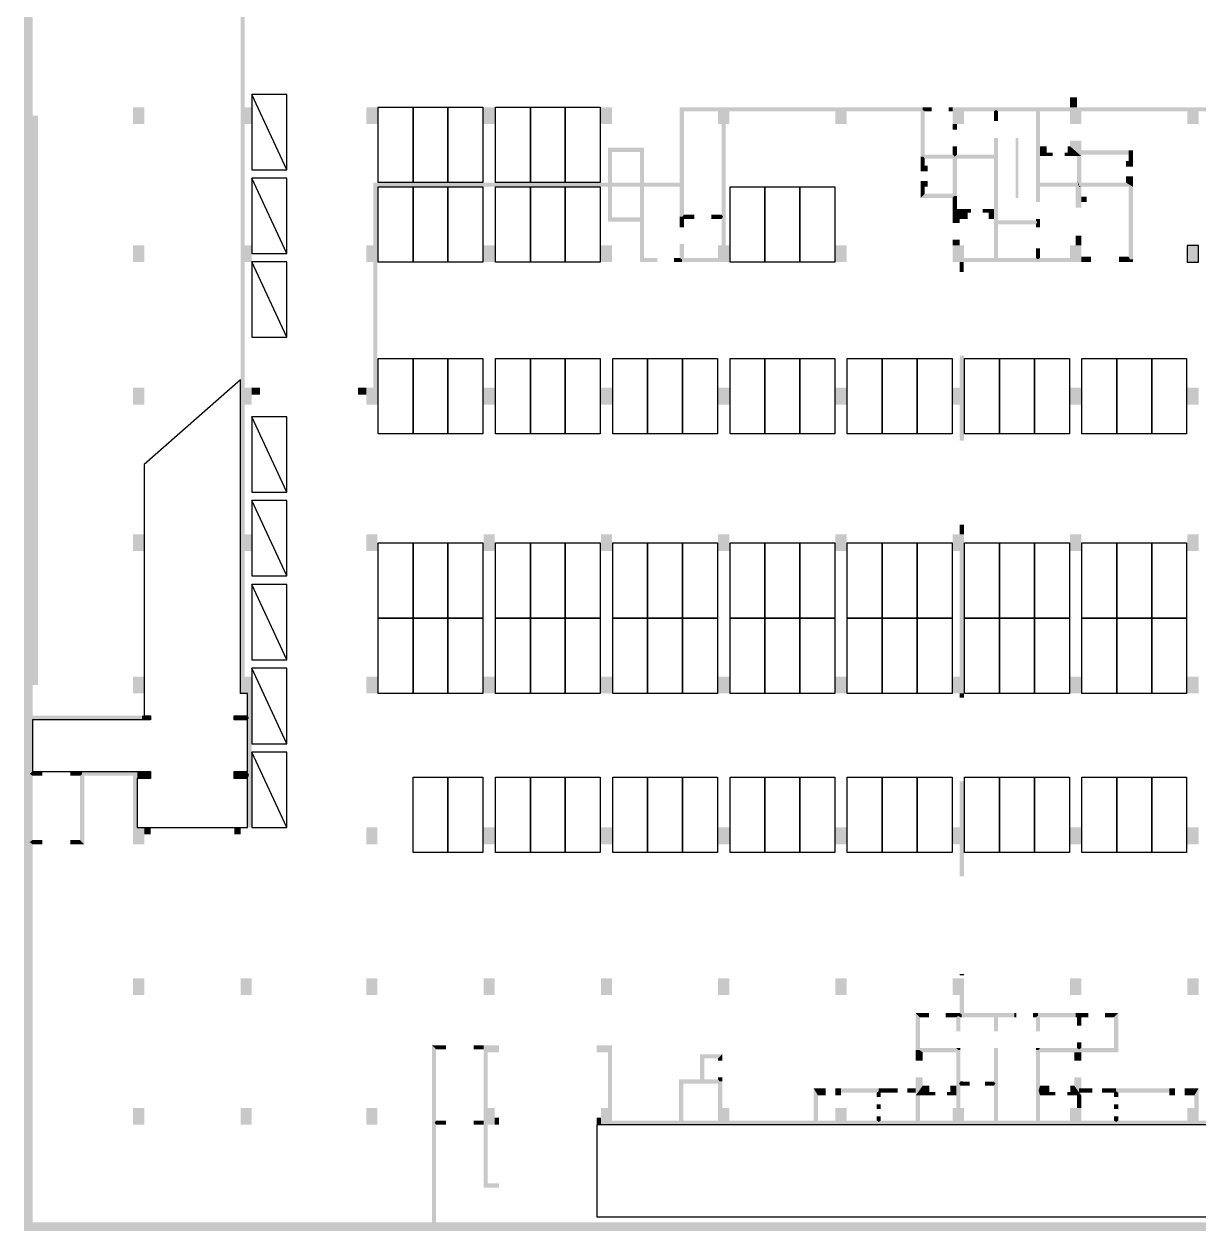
# Model space of a CAD drawing. Header units: inches. Extents: x 112.52 to 113.57, y 28.16 to 29.42.
# Drawn here: x 112.5152 to 112.8664, y 28.2239 to 28.5848 of the extents above; entities that cross this region are included whole.
import ezdxf

# ---------------------------------------------------------------- set-up
doc = ezdxf.new("R2010")
doc.units = ezdxf.units.IN
doc.header["$MEASUREMENT"] = 0
for name, color, linetype in [('0.0新增car', 253, 'Continuous'), ('PUB_HATCH', 253, 'Continuous'), ('WALL', 253, 'Continuous'), ('坡道', 253, 'Continuous'), ('车位区域', 3, 'Continuous')]:
    doc.layers.add(name, color=color, linetype=linetype)

# ---------------------------------------------------------------- blocks, each defined once
blk = doc.blocks.new('_FZH')
at = {"color": 8, "lineweight": 30}
blk.add_lwpolyline([(-0.5, -0.5), (0.5, -0.5), (0.5, 0.5), (-0.5, 0.5)], close=True, dxfattribs=at)
at = {"layer": 'PUB_HATCH', "color": 8, "lineweight": 0}
blk.add_solid([(-0.5, -0.5), (0.5, -0.5), (-0.5, 0.5), (0.5, 0.5)], dxfattribs=at)
blk = doc.blocks.new('xz car')
at = {"layer": '0.0新增car', "color": 253}
blk.add_lwpolyline([(-1906919.5, -12572032.5), (-1906919.5, -12566632.5), (-1904419.5, -12566632.5), (-1904419.5, -12572032.5)], close=True, dxfattribs=at)
blk.add_lwpolyline([(-1904419.5, -12566632.5), (-1906919.5, -12572032.5)], dxfattribs=at)

msp = doc.modelspace()

# ---------------------------------------------------------------- hatches: boundary and pattern name
at = {"layer": 'PUB_HATCH'}
for points in [[(112.51684, 28.37736), (112.51767, 28.37799), (112.51767, 28.58755), (112.51684, 28.58818), (112.51517, 28.58818), (112.51517, 28.37736)], [(112.58113, 28.58755), (112.57988, 28.58755), (112.57988, 28.58755), (112.57988, 28.58755), (112.57988, 28.5575), (112.57988, 28.5575), (112.57988, 28.56), (112.58113, 28.56)], [(112.54773, 28.55499), (112.55107, 28.55499), (112.55107, 28.56), (112.54773, 28.56)], [(112.57988, 28.55499), (112.58321, 28.55499), (112.58321, 28.56), (112.57988, 28.56)], [(112.61745, 28.55499), (112.62079, 28.55499), (112.62079, 28.56), (112.61745, 28.56)], [(112.65251, 28.55499), (112.65585, 28.55499), (112.65585, 28.56), (112.65251, 28.56)], [(112.68758, 28.55499), (112.69092, 28.55499), (112.69092, 28.56), (112.68758, 28.56)], [(112.72265, 28.55875), (112.72265, 28.56), (112.71116, 28.56), (112.71242, 28.55875)], [(112.71158, 28.53683), (112.71242, 28.53683), (112.71242, 28.55875), (112.71116, 28.56), (112.71116, 28.53746)], [(112.72265, 28.55499), (112.72599, 28.55499), (112.72599, 28.56), (112.72265, 28.56)], [(112.72599, 28.56), (112.72599, 28.55875), (112.75771, 28.55875), (112.75771, 28.56)], [(112.75771, 28.55499), (112.76105, 28.55499), (112.76105, 28.56), (112.75771, 28.56)], [(112.76105, 28.56), (112.76105, 28.55875), (112.78318, 28.55875), (112.7838, 28.55917), (112.7838, 28.56)], [(112.78401, 28.54518), (112.78443, 28.54581), (112.78443, 28.55875), (112.7838, 28.55917), (112.78318, 28.55875), (112.78318, 28.54518)], [(112.78443, 28.55875), (112.78652, 28.55875), (112.78652, 28.56), (112.7838, 28.56), (112.7838, 28.55917)], [(112.79278, 28.55875), (112.79278, 28.56), (112.79153, 28.56), (112.79153, 28.55875)], [(112.79278, 28.55499), (112.79612, 28.55499), (112.79612, 28.56), (112.79278, 28.56)], [(112.79612, 28.56), (112.79612, 28.55875), (112.80509, 28.55875), (112.80572, 28.55917), (112.80572, 28.56)], [(112.80509, 28.55875), (112.80509, 28.55583), (112.80634, 28.55583), (112.80634, 28.55875), (112.80572, 28.55917)], [(112.81762, 28.55896), (112.81762, 28.53683), (112.81845, 28.53683), (112.81887, 28.53746), (112.81887, 28.55896)], [(112.86291, 28.55499), (112.86625, 28.55499), (112.86625, 28.56), (112.86291, 28.56)], [(112.86625, 28.56), (112.86625, 28.55875), (112.87815, 28.55875), (112.8794, 28.56)], [(112.51934, 28.38717), (112.51934, 28.5575), (112.51767, 28.5575), (112.51767, 28.38717)], [(112.58113, 28.55499), (112.57988, 28.55499), (112.57988, 28.5575), (112.57988, 28.5575), (112.57988, 28.51617), (112.57988, 28.51617), (112.57988, 28.51867), (112.58113, 28.51867)], [(112.72494, 28.55499), (112.72369, 28.55499), (112.72369, 28.54518), (112.72494, 28.54518)], [(112.79403, 28.55499), (112.79278, 28.55499), (112.79278, 28.55332), (112.79403, 28.55332)], [(112.80634, 28.54518), (112.80634, 28.55082), (112.80509, 28.55082), (112.80509, 28.54581), (112.80551, 28.54518)], [(112.8124, 28.53282), (112.8124, 28.55077), (112.81156, 28.55077), (112.81156, 28.53282)], [(112.68967, 28.54789), (112.69092, 28.54664), (112.69927, 28.54664), (112.70052, 28.54789)], [(112.69092, 28.54664), (112.68967, 28.54789), (112.68967, 28.53746), (112.69029, 28.53683), (112.69092, 28.53745)], [(112.70052, 28.54789), (112.69927, 28.54664), (112.69927, 28.53745), (112.69989, 28.53683), (112.70052, 28.53745)], [(112.79403, 28.54581), (112.79403, 28.54831), (112.79278, 28.54831), (112.79278, 28.54581), (112.7934, 28.54518)], [(112.82089, 28.54831), (112.81887, 28.54831), (112.81887, 28.54539), (112.82089, 28.54539)], [(112.72494, 28.54518), (112.72369, 28.54518), (112.72369, 28.52786), (112.7241, 28.52723), (112.72494, 28.52723)], [(112.78443, 28.54247), (112.78443, 28.54456), (112.78401, 28.54518), (112.78318, 28.54518), (112.78318, 28.54247)], [(112.7934, 28.54518), (112.79278, 28.54581), (112.78443, 28.54581), (112.78401, 28.54518), (112.78443, 28.54456), (112.79278, 28.54456)], [(112.7932, 28.53349), (112.79403, 28.53349), (112.79403, 28.54456), (112.7934, 28.54518), (112.79278, 28.54456), (112.79278, 28.53412)], [(112.80551, 28.54518), (112.80509, 28.54581), (112.79403, 28.54581), (112.7934, 28.54518), (112.79403, 28.54456), (112.80509, 28.54456)], [(112.80593, 28.52556), (112.80634, 28.52619), (112.80634, 28.54518), (112.80551, 28.54518), (112.80509, 28.54456), (112.80509, 28.52556)], [(112.82089, 28.54539), (112.82267, 28.54539), (112.82267, 28.54643), (112.82089, 28.54643)], [(112.78318, 28.54247), (112.78318, 28.5408), (112.78526, 28.5408), (112.78526, 28.54247)], [(112.61953, 28.51867), (112.62079, 28.51867), (112.62081, 28.53621), (112.61955, 28.53746)], [(112.61955, 28.53746), (112.62081, 28.53621), (112.68967, 28.53621), (112.69029, 28.53683), (112.68967, 28.53746)], [(112.69029, 28.53683), (112.68967, 28.53621), (112.68967, 28.52577), (112.69092, 28.52702), (112.69092, 28.5362)], [(112.69029, 28.53683), (112.69092, 28.5362), (112.69927, 28.5362), (112.69989, 28.53683), (112.69927, 28.53745), (112.69092, 28.53745)], [(112.69989, 28.53683), (112.69927, 28.5362), (112.69927, 28.52702), (112.69969, 28.5264), (112.70052, 28.5264), (112.70052, 28.5362)], [(112.69989, 28.53683), (112.70052, 28.5362), (112.71116, 28.53621), (112.71158, 28.53683), (112.71116, 28.53746), (112.70052, 28.53745)], [(112.712, 28.52723), (112.71242, 28.52786), (112.71242, 28.53683), (112.71158, 28.53683), (112.71116, 28.53621), (112.71116, 28.52723)], [(112.78526, 28.5362), (112.78526, 28.53788), (112.78318, 28.53788), (112.78318, 28.5362)], [(112.78318, 28.53287), (112.78443, 28.53412), (112.78443, 28.5362), (112.78318, 28.5362)], [(112.81762, 28.53683), (112.81762, 28.53161), (112.81887, 28.53161), (112.81887, 28.53621), (112.81845, 28.53683)], [(112.78443, 28.53412), (112.78318, 28.53287), (112.79278, 28.53287), (112.7932, 28.53349), (112.79278, 28.53412)], [(112.79403, 28.52953), (112.79403, 28.53349), (112.7932, 28.53349), (112.79278, 28.53287), (112.79278, 28.52953)], [(112.79278, 28.52953), (112.79278, 28.52535), (112.79487, 28.52535), (112.79487, 28.5266)], [(112.79726, 28.52953), (112.79278, 28.52953), (112.79487, 28.5266), (112.79726, 28.5266)], [(112.79726, 28.52848), (112.79821, 28.52848), (112.79821, 28.52953), (112.79726, 28.52953)], [(112.80353, 28.52953), (112.80175, 28.52953), (112.80175, 28.52848), (112.80353, 28.52848)], [(112.80509, 28.52953), (112.80353, 28.52953), (112.80353, 28.5266), (112.80509, 28.5266)], [(112.69969, 28.5264), (112.69927, 28.52702), (112.69092, 28.52702), (112.68967, 28.52577), (112.69927, 28.52577)], [(112.69969, 28.5264), (112.69927, 28.52577), (112.69927, 28.51366), (112.70052, 28.51492), (112.70052, 28.5264)], [(112.71116, 28.52723), (112.71116, 28.5241), (112.71242, 28.5241), (112.71242, 28.5266), (112.712, 28.52723)], [(112.71242, 28.5266), (112.71555, 28.5266), (112.71555, 28.52786), (112.71242, 28.52786), (112.712, 28.52723)], [(112.72369, 28.52786), (112.72056, 28.52786), (112.72056, 28.5266), (112.72369, 28.5266), (112.7241, 28.52723)], [(112.72369, 28.51867), (112.72494, 28.51867), (112.72494, 28.52723), (112.7241, 28.52723), (112.72369, 28.5266)], [(112.80572, 28.5145), (112.80634, 28.51492), (112.80634, 28.52493), (112.80593, 28.52556), (112.80509, 28.52556), (112.80509, 28.51492)], [(112.80593, 28.52556), (112.80634, 28.52493), (112.81762, 28.52493), (112.81803, 28.52556), (112.81762, 28.52619), (112.80634, 28.52619)], [(112.81887, 28.52556), (112.81887, 28.5266), (112.81762, 28.5266), (112.81762, 28.52619), (112.81803, 28.52556)], [(112.81762, 28.52493), (112.81762, 28.5241), (112.81887, 28.5241), (112.81887, 28.52556), (112.81803, 28.52556)], [(112.54773, 28.51366), (112.55107, 28.51366), (112.55107, 28.51867), (112.54773, 28.51867)], [(112.57988, 28.51366), (112.58321, 28.51366), (112.58321, 28.51867), (112.57988, 28.51867)], [(112.61745, 28.51366), (112.62079, 28.51366), (112.62079, 28.51867), (112.61745, 28.51867)], [(112.65251, 28.51366), (112.65585, 28.51366), (112.65585, 28.51867), (112.65251, 28.51867)], [(112.68758, 28.51366), (112.69092, 28.51366), (112.69092, 28.51867), (112.68758, 28.51867)], [(112.71242, 28.51492), (112.71242, 28.51909), (112.71116, 28.51909), (112.71116, 28.51492), (112.71179, 28.5145)], [(112.72265, 28.51366), (112.72599, 28.51366), (112.72599, 28.51867), (112.72265, 28.51867)], [(112.75771, 28.51366), (112.76105, 28.51366), (112.76105, 28.51867), (112.75771, 28.51867)], [(112.79278, 28.51867), (112.79487, 28.51867), (112.79487, 28.52034), (112.79278, 28.52034)], [(112.79278, 28.51366), (112.79612, 28.51366), (112.79612, 28.51867), (112.79278, 28.51867)], [(112.69927, 28.51366), (112.70448, 28.51366), (112.70448, 28.51492), (112.70052, 28.51492)], [(112.71116, 28.51492), (112.70949, 28.51492), (112.70949, 28.51366), (112.71179, 28.51366), (112.71179, 28.5145)], [(112.72265, 28.51492), (112.71242, 28.51492), (112.71179, 28.5145), (112.71179, 28.51366), (112.72265, 28.51366)], [(112.79612, 28.51492), (112.79612, 28.51366), (112.80572, 28.51366), (112.80572, 28.5145), (112.80509, 28.51492)], [(112.80572, 28.5145), (112.80572, 28.51366), (112.81824, 28.51366), (112.81824, 28.5145), (112.81762, 28.51492), (112.80634, 28.51492)], [(112.81887, 28.51492), (112.81887, 28.51784), (112.81762, 28.51784), (112.81762, 28.51492), (112.81824, 28.5145)], [(112.58113, 28.51366), (112.57988, 28.51366), (112.57988, 28.47609), (112.58113, 28.47609)], [(112.62078, 28.51366), (112.61953, 28.51366), (112.61953, 28.47609), (112.62079, 28.47609)], [(112.79482, 28.51366), (112.79482, 28.51074), (112.79608, 28.51074), (112.79607, 28.51366)], [(112.79487, 28.47609), (112.79612, 28.47609), (112.79611, 28.48569), (112.79485, 28.48569)], [(112.54773, 28.47108), (112.55107, 28.47108), (112.55107, 28.47609), (112.54773, 28.47609)], [(112.57988, 28.47108), (112.58321, 28.47108), (112.58321, 28.47609), (112.57988, 28.47609)], [(112.58321, 28.47609), (112.58321, 28.474), (112.58572, 28.474), (112.58572, 28.47609)], [(112.61745, 28.474), (112.61745, 28.47609), (112.61494, 28.47609), (112.61494, 28.474)], [(112.61745, 28.47108), (112.62079, 28.47108), (112.62079, 28.47609), (112.61745, 28.47609)], [(112.65251, 28.47108), (112.65585, 28.47108), (112.65585, 28.47609), (112.65251, 28.47609)], [(112.68758, 28.47108), (112.69092, 28.47108), (112.69092, 28.47609), (112.68758, 28.47609)], [(112.72265, 28.47108), (112.72599, 28.47108), (112.72599, 28.47609), (112.72265, 28.47609)], [(112.75771, 28.47108), (112.76105, 28.47108), (112.76105, 28.47609), (112.75771, 28.47609)], [(112.79278, 28.47108), (112.79612, 28.47108), (112.79612, 28.47609), (112.79278, 28.47609)], [(112.79612, 28.47609), (112.79612, 28.47421), (112.79612, 28.47421)], [(112.86291, 28.47108), (112.86625, 28.47108), (112.86625, 28.47609), (112.86291, 28.47609)], [(112.58113, 28.47108), (112.57988, 28.47108), (112.57988, 28.43226), (112.58113, 28.43226)], [(112.79612, 28.47108), (112.79487, 28.47108), (112.79487, 28.46023), (112.79612, 28.46023)], [(112.79487, 28.43226), (112.79612, 28.43226), (112.79612, 28.43518), (112.79487, 28.43518)], [(112.54773, 28.42725), (112.55107, 28.42725), (112.55107, 28.43226), (112.54773, 28.43226)], [(112.57988, 28.42725), (112.58321, 28.42725), (112.58321, 28.43226), (112.57988, 28.43226)], [(112.61745, 28.42725), (112.62079, 28.42725), (112.62079, 28.43226), (112.61745, 28.43226)], [(112.65251, 28.42725), (112.65585, 28.42725), (112.65585, 28.43226), (112.65251, 28.43226)], [(112.68758, 28.42725), (112.69092, 28.42725), (112.69092, 28.43226), (112.68758, 28.43226)], [(112.72265, 28.42725), (112.72599, 28.42725), (112.72599, 28.43226), (112.72265, 28.43226)], [(112.75771, 28.42725), (112.76105, 28.42725), (112.76105, 28.43226), (112.75771, 28.43226)], [(112.79278, 28.42725), (112.79612, 28.42725), (112.79612, 28.43226), (112.79278, 28.43226)], [(112.58113, 28.42725), (112.57988, 28.42725), (112.57988, 28.38968), (112.58113, 28.38968)], [(112.79486, 28.38968), (112.79612, 28.38968), (112.79612, 28.42725), (112.79486, 28.42725)], [(112.54773, 28.38467), (112.55107, 28.38467), (112.55107, 28.38968), (112.54773, 28.38968)], [(112.57988, 28.38467), (112.58321, 28.38467), (112.58321, 28.38968), (112.57988, 28.38968)], [(112.61745, 28.38467), (112.62079, 28.38467), (112.62079, 28.38968), (112.61745, 28.38968)], [(112.65251, 28.38467), (112.65585, 28.38467), (112.65585, 28.38968), (112.65251, 28.38968)], [(112.68758, 28.38467), (112.69092, 28.38467), (112.69092, 28.38968), (112.68758, 28.38968)], [(112.72265, 28.38467), (112.72599, 28.38467), (112.72599, 28.38968), (112.72265, 28.38968)], [(112.75771, 28.38467), (112.76105, 28.38467), (112.76105, 28.38968), (112.75771, 28.38968)], [(112.79278, 28.38467), (112.79612, 28.38467), (112.79612, 28.38968), (112.79278, 28.38968)], [(112.82784, 28.38467), (112.83118, 28.38467), (112.83118, 28.38968), (112.82784, 28.38968)], [(112.86291, 28.38467), (112.86625, 28.38467), (112.86625, 28.38968), (112.86291, 28.38968)], [(112.58238, 28.37736), (112.58322, 28.37736), (112.58322, 28.38467), (112.58196, 28.38467), (112.58196, 28.37799)], [(112.7961, 28.38467), (112.79484, 28.38467), (112.79484, 28.38342), (112.7961, 28.38342)], [(112.51684, 28.36067), (112.51767, 28.36129), (112.51767, 28.37674), (112.51684, 28.37736), (112.51517, 28.37736), (112.51517, 28.36067)], [(112.55045, 28.37674), (112.55045, 28.37799), (112.51767, 28.37799), (112.51684, 28.37736), (112.51767, 28.37674)], [(112.55294, 28.37799), (112.55045, 28.37799), (112.55045, 28.37674), (112.55294, 28.37674)], [(112.57799, 28.37674), (112.58196, 28.37674), (112.58238, 28.37736), (112.58196, 28.37799), (112.57799, 28.37799)], [(112.58238, 28.36025), (112.58322, 28.36025), (112.58322, 28.37736), (112.58238, 28.37736), (112.58196, 28.37674), (112.58196, 28.36129)], [(112.51684, 28.34021), (112.51767, 28.34084), (112.51767, 28.36004), (112.51684, 28.36067), (112.51517, 28.36067), (112.51517, 28.34021)], [(112.5206, 28.36129), (112.51767, 28.36129), (112.51684, 28.36067), (112.51767, 28.36004), (112.5206, 28.36004)], [(112.53249, 28.36046), (112.53249, 28.36129), (112.52895, 28.36129), (112.52895, 28.36004), (112.53187, 28.36004)], [(112.53187, 28.34084), (112.53312, 28.33958), (112.53312, 28.36004), (112.53249, 28.36046), (112.53187, 28.36004)], [(112.54773, 28.36004), (112.54898, 28.36129), (112.53249, 28.36129), (112.53249, 28.36046), (112.53312, 28.36004)], [(112.54898, 28.34459), (112.54898, 28.36129), (112.54773, 28.36004), (112.54773, 28.34459)], [(112.55295, 28.36129), (112.54898, 28.36129), (112.54898, 28.3592), (112.55295, 28.3592)], [(112.578, 28.3592), (112.58196, 28.3592), (112.58238, 28.36025), (112.58196, 28.36129), (112.578, 28.36129)], [(112.58196, 28.34459), (112.58321, 28.34459), (112.58322, 28.36025), (112.58238, 28.36025), (112.58196, 28.3592)], [(112.79487, 28.34459), (112.79612, 28.34459), (112.79611, 28.35837), (112.79486, 28.35837)], [(112.54773, 28.33958), (112.55107, 28.33958), (112.55107, 28.34459), (112.54773, 28.34459)], [(112.55107, 28.34459), (112.55107, 28.34251), (112.55295, 28.34251), (112.55295, 28.34459)], [(112.57988, 28.34251), (112.57988, 28.34459), (112.578, 28.34459), (112.578, 28.34251)], [(112.61745, 28.33958), (112.62079, 28.33958), (112.62079, 28.34459), (112.61745, 28.34459)], [(112.65251, 28.33958), (112.65585, 28.33958), (112.65585, 28.34459), (112.65251, 28.34459)], [(112.68758, 28.33958), (112.69092, 28.33958), (112.69092, 28.34459), (112.68758, 28.34459)], [(112.72265, 28.33958), (112.72599, 28.33958), (112.72599, 28.34459), (112.72265, 28.34459)], [(112.75771, 28.33958), (112.76105, 28.33958), (112.76105, 28.34459), (112.75771, 28.34459)], [(112.79278, 28.33958), (112.79612, 28.33958), (112.79612, 28.34459), (112.79278, 28.34459)], [(112.79612, 28.34459), (112.79612, 28.34209), (112.79612, 28.34209)], [(112.82784, 28.33958), (112.83118, 28.33958), (112.83118, 28.34459), (112.82784, 28.34459)], [(112.86291, 28.33958), (112.86625, 28.33958), (112.86625, 28.34459), (112.86291, 28.34459)], [(112.51517, 28.22395), (112.51767, 28.22645), (112.51767, 28.33958), (112.51684, 28.34021), (112.51517, 28.34021)], [(112.5206, 28.34084), (112.51767, 28.34084), (112.51684, 28.34021), (112.51767, 28.33958), (112.5206, 28.33958)], [(112.53312, 28.33958), (112.53187, 28.34084), (112.52894, 28.34084), (112.52894, 28.33958)], [(112.79612, 28.33958), (112.79612, 28.33958), (112.79551, 28.33958), (112.79488, 28.33958), (112.79488, 28.32998), (112.79613, 28.32998), (112.79613, 28.33958)], [(112.54773, 28.2945), (112.55107, 28.2945), (112.55107, 28.29951), (112.54773, 28.29951)], [(112.57988, 28.2945), (112.58321, 28.2945), (112.58321, 28.29951), (112.57988, 28.29951)], [(112.61745, 28.2945), (112.62079, 28.2945), (112.62079, 28.29951), (112.61745, 28.29951)], [(112.65251, 28.2945), (112.65585, 28.2945), (112.65585, 28.29951), (112.65251, 28.29951)], [(112.68758, 28.2945), (112.69092, 28.2945), (112.69092, 28.29951), (112.68758, 28.29951)], [(112.72265, 28.2945), (112.72599, 28.2945), (112.72599, 28.29951), (112.72265, 28.29951)], [(112.75771, 28.2945), (112.76105, 28.2945), (112.76105, 28.29951), (112.75771, 28.29951)], [(112.79278, 28.2945), (112.79612, 28.2945), (112.79612, 28.29951), (112.79278, 28.29951)], [(112.79614, 28.30034), (112.79614, 28.30076), (112.79488, 28.30076), (112.79488, 28.30034)], [(112.82784, 28.2945), (112.83118, 28.2945), (112.83118, 28.29951), (112.82784, 28.29951)], [(112.86291, 28.2945), (112.86625, 28.2945), (112.86625, 28.29951), (112.86291, 28.29951)], [(112.79612, 28.29513), (112.79612, 28.2945), (112.79487, 28.2945), (112.79487, 28.28907), (112.79549, 28.28865), (112.79612, 28.28907), (112.79612, 28.29513)], [(112.78297, 28.28782), (112.78568, 28.28782), (112.78568, 28.28907), (112.78172, 28.28907)], [(112.78297, 28.28782), (112.78172, 28.28907), (112.78172, 28.27801), (112.78283, 28.27801), (112.78297, 28.27864)], [(112.79445, 28.28907), (112.79069, 28.28907), (112.79069, 28.28782), (112.79382, 28.28782), (112.79445, 28.28824)], [(112.79382, 28.28782), (112.79382, 28.28364), (112.79508, 28.28364), (112.79508, 28.28782), (112.79445, 28.28824)], [(112.79445, 28.28824), (112.79508, 28.28782), (112.79549, 28.28782), (112.79549, 28.28865), (112.79487, 28.28907), (112.79445, 28.28907)], [(112.79549, 28.28865), (112.79549, 28.28782), (112.80509, 28.28782), (112.80572, 28.28824), (112.80572, 28.28907), (112.79612, 28.28907)], [(112.80509, 28.28782), (112.80509, 28.28364), (112.80635, 28.28364), (112.80635, 28.28782), (112.80572, 28.28824)], [(112.80572, 28.28824), (112.80635, 28.28782), (112.81115, 28.28782), (112.81115, 28.28907), (112.80572, 28.28907)], [(112.81115, 28.28782), (112.81177, 28.28782), (112.81177, 28.28907), (112.81115, 28.28907)], [(112.81824, 28.28907), (112.81678, 28.28907), (112.81678, 28.28782), (112.81762, 28.28782), (112.81824, 28.28824)], [(112.81762, 28.28782), (112.81762, 28.28365), (112.81887, 28.28365), (112.81887, 28.28782), (112.81824, 28.28824)], [(112.82952, 28.28865), (112.82951, 28.28907), (112.81824, 28.28907), (112.81824, 28.28824), (112.81887, 28.28782), (112.82951, 28.28782)], [(112.83056, 28.28824), (112.83056, 28.28907), (112.82952, 28.28907), (112.82952, 28.28865), (112.82952, 28.28782), (112.82993, 28.28782)], [(112.82993, 28.28782), (112.82993, 28.28531), (112.83118, 28.28531), (112.83118, 28.28782), (112.83056, 28.28824)], [(112.83118, 28.28782), (112.83327, 28.28782), (112.83327, 28.28907), (112.83056, 28.28907), (112.83056, 28.28824)], [(112.84225, 28.28907), (112.83828, 28.28907), (112.83828, 28.28782), (112.84099, 28.28782)], [(112.84225, 28.28907), (112.84099, 28.28782), (112.84099, 28.27864), (112.84225, 28.27738)], [(112.83118, 28.27864), (112.83118, 28.2803), (112.82993, 28.2803), (112.82993, 28.27864), (112.83056, 28.27822)], [(112.64124, 28.27947), (112.63706, 28.27947), (112.63832, 28.27822), (112.64124, 28.27822)], [(112.6379, 28.2563), (112.63832, 28.25693), (112.63832, 28.27822), (112.63706, 28.27947), (112.63707, 28.2563)], [(112.65251, 28.27947), (112.64959, 28.27947), (112.64959, 28.27822), (112.65251, 28.27822)], [(112.65711, 28.27947), (112.65251, 28.27947), (112.65377, 28.27738), (112.65711, 28.27738)], [(112.65251, 28.26068), (112.65377, 28.26068), (112.65377, 28.27738), (112.65251, 28.27947)], [(112.68967, 28.27738), (112.69092, 28.27947), (112.68633, 28.27947), (112.68633, 28.27738)], [(112.68967, 28.26068), (112.69092, 28.26068), (112.69092, 28.27947), (112.68967, 28.27738)], [(112.71784, 28.26882), (112.71847, 28.26924), (112.71847, 28.2755), (112.71722, 28.27676), (112.71722, 28.26924)], [(112.72265, 28.2755), (112.7239, 28.27676), (112.71722, 28.27676), (112.71847, 28.2755)], [(112.72265, 28.2755), (112.72265, 28.27488), (112.7239, 28.27488), (112.7239, 28.27676)], [(112.78172, 28.27801), (112.78172, 28.27488), (112.7838, 28.27488), (112.7838, 28.27738), (112.78283, 28.27801)], [(112.78283, 28.27801), (112.7838, 28.27738), (112.79382, 28.27738), (112.79445, 28.27803), (112.79382, 28.27864), (112.78297, 28.27864)], [(112.79508, 28.27801), (112.79508, 28.27864), (112.79382, 28.27864), (112.79445, 28.27803)], [(112.79445, 28.27803), (112.79382, 28.27738), (112.79382, 28.26799), (112.79466, 28.26799), (112.79508, 28.26862), (112.79508, 28.27807)], [(112.80635, 28.26799), (112.80635, 28.27863), (112.80509, 28.27863), (112.80509, 28.26861), (112.80551, 28.26799)], [(112.81887, 28.27864), (112.81887, 28.27864), (112.81762, 28.27864), (112.81762, 28.27801), (112.81845, 28.27801)], [(112.81845, 28.27801), (112.81762, 28.27801), (112.81762, 28.2659), (112.81845, 28.2659), (112.81887, 28.26736), (112.81887, 28.27738)], [(112.83056, 28.27822), (112.82993, 28.27864), (112.81887, 28.27864), (112.81845, 28.27801), (112.81887, 28.27738), (112.83056, 28.27738)], [(112.8291, 28.27738), (112.8291, 28.27488), (112.83118, 28.27488), (112.83118, 28.27738)], [(112.84225, 28.27738), (112.84099, 28.27864), (112.83118, 28.27864), (112.83056, 28.27822), (112.83056, 28.27738)], [(112.71221, 28.26799), (112.71096, 28.26924), (112.71096, 28.25693), (112.71158, 28.2563), (112.71221, 28.25693)], [(112.71784, 28.26882), (112.71722, 28.26924), (112.71096, 28.26924), (112.71221, 28.26799), (112.71784, 28.26799)], [(112.72306, 28.26862), (112.72265, 28.26924), (112.71847, 28.26924), (112.71784, 28.26882), (112.71784, 28.26799), (112.72265, 28.26799)], [(112.7239, 28.26862), (112.7239, 28.26987), (112.72265, 28.26987), (112.72265, 28.26924), (112.72306, 28.26862)], [(112.7838, 28.26736), (112.7838, 28.26987), (112.78172, 28.26987), (112.78172, 28.26444)], [(112.8291, 28.26987), (112.8291, 28.26736), (112.83118, 28.26444), (112.83118, 28.26987)], [(112.72265, 28.26068), (112.7239, 28.26068), (112.7239, 28.26862), (112.72306, 28.26862), (112.72265, 28.26799)], [(112.75124, 28.26653), (112.75249, 28.26444), (112.75476, 28.26444), (112.75476, 28.26653)], [(112.75187, 28.25651), (112.75249, 28.25693), (112.75249, 28.26444), (112.75124, 28.26653), (112.75124, 28.25693)], [(112.75769, 28.26444), (112.75938, 28.26444), (112.75938, 28.26653), (112.75769, 28.26653)], [(112.75938, 28.26527), (112.77003, 28.26527), (112.77065, 28.26569), (112.77065, 28.26653), (112.75938, 28.26653)], [(112.77003, 28.26527), (112.77003, 28.26402), (112.77128, 28.26402), (112.77128, 28.26527), (112.77065, 28.26569)], [(112.77065, 28.26569), (112.77128, 28.26527), (112.77483, 28.26527), (112.77483, 28.26653), (112.77065, 28.26653)], [(112.77483, 28.26527), (112.77629, 28.26527), (112.77629, 28.26653), (112.77483, 28.26653)], [(112.78172, 28.26653), (112.77921, 28.26653), (112.77921, 28.26527), (112.78172, 28.26527)], [(112.78578, 28.26736), (112.7838, 28.26736), (112.78172, 28.26444), (112.78578, 28.26444)], [(112.78578, 28.26444), (112.78756, 28.26444), (112.78756, 28.26548), (112.78578, 28.26548)], [(112.79204, 28.26548), (112.79111, 28.26548), (112.79111, 28.26444), (112.79204, 28.26444)], [(112.79382, 28.26736), (112.79205, 28.26736), (112.79205, 28.26444), (112.79382, 28.26444)], [(112.79382, 28.26068), (112.79508, 28.26068), (112.79508, 28.26736), (112.79466, 28.26799), (112.79382, 28.26799)], [(112.79508, 28.26736), (112.79779, 28.26736), (112.79779, 28.26861), (112.79508, 28.26862), (112.79466, 28.26799)], [(112.80509, 28.26861), (112.80238, 28.26861), (112.80238, 28.26736), (112.80509, 28.26736), (112.80551, 28.26799)], [(112.80551, 28.26799), (112.80509, 28.26736), (112.80509, 28.25671), (112.80635, 28.25671), (112.80635, 28.26799)], [(112.81845, 28.2659), (112.81762, 28.2659), (112.81762, 28.25692), (112.81824, 28.25651), (112.81887, 28.25692), (112.81887, 28.26444)], [(112.82169, 28.26736), (112.81887, 28.26736), (112.81845, 28.2659), (112.81887, 28.26444), (112.82169, 28.26444)], [(112.82169, 28.26444), (112.82346, 28.26444), (112.82346, 28.26548), (112.82169, 28.26548)], [(112.82795, 28.26548), (112.82701, 28.26548), (112.82701, 28.26444), (112.82795, 28.26444)], [(112.83118, 28.26444), (112.8291, 28.26736), (112.82795, 28.26736), (112.82795, 28.26444)], [(112.83056, 28.26527), (112.83452, 28.26527), (112.83452, 28.26653), (112.83056, 28.26653)], [(112.84162, 28.26653), (112.83744, 28.26653), (112.83744, 28.26527), (112.84099, 28.26527), (112.84162, 28.26569)], [(112.84099, 28.26527), (112.84099, 28.26402), (112.84225, 28.26402), (112.84225, 28.26527), (112.84162, 28.26569)], [(112.85748, 28.26653), (112.84162, 28.26653), (112.84162, 28.26569), (112.84225, 28.26527), (112.85748, 28.26527)], [(112.85748, 28.26444), (112.85918, 28.26444), (112.85918, 28.26653), (112.85748, 28.26653)], [(112.86625, 28.26653), (112.8621, 28.26653), (112.8621, 28.26444), (112.865, 28.26444)], [(112.865, 28.26068), (112.86625, 28.26068), (112.86625, 28.26653), (112.865, 28.26444)], [(112.77003, 28.26181), (112.77003, 28.26039), (112.77128, 28.26039), (112.77128, 28.26181)], [(112.78172, 28.26444), (112.78172, 28.25651), (112.78297, 28.25651), (112.78297, 28.26444)], [(112.82993, 28.26068), (112.83056, 28.26068), (112.83118, 28.26068), (112.83118, 28.26444), (112.82993, 28.26444)], [(112.84099, 28.26181), (112.84099, 28.26039), (112.84225, 28.26039), (112.84225, 28.26181)], [(112.54773, 28.25567), (112.55107, 28.25567), (112.55107, 28.26068), (112.54773, 28.26068)], [(112.57988, 28.25567), (112.58321, 28.25567), (112.58321, 28.26068), (112.57988, 28.26068)], [(112.61745, 28.25567), (112.62079, 28.25567), (112.62079, 28.26068), (112.61745, 28.26068)], [(112.65251, 28.25567), (112.65585, 28.25567), (112.65585, 28.26068), (112.65251, 28.26068)], [(112.68758, 28.25567), (112.69092, 28.25567), (112.69092, 28.26068), (112.68758, 28.26068)], [(112.72265, 28.25567), (112.72599, 28.25567), (112.72599, 28.26068), (112.72265, 28.26068)], [(112.75771, 28.25567), (112.76105, 28.25567), (112.76105, 28.26068), (112.75771, 28.26068)], [(112.77128, 28.25693), (112.77128, 28.25818), (112.77003, 28.25818), (112.77003, 28.25693), (112.77065, 28.25651)], [(112.79278, 28.25567), (112.79612, 28.25567), (112.79612, 28.26068), (112.79278, 28.26068)], [(112.82784, 28.25567), (112.83118, 28.25567), (112.83118, 28.26068), (112.82784, 28.26068)], [(112.84225, 28.25693), (112.84225, 28.25818), (112.84099, 28.25818), (112.84099, 28.25693), (112.84162, 28.25651)], [(112.86291, 28.25567), (112.86625, 28.25567), (112.86625, 28.26068), (112.86291, 28.26068)], [(112.6377, 28.22562), (112.63832, 28.22645), (112.63832, 28.25567), (112.6379, 28.2563), (112.63707, 28.2563), (112.63707, 28.22645)], [(112.64124, 28.25693), (112.63832, 28.25693), (112.6379, 28.2563), (112.63832, 28.25567), (112.64124, 28.25567)], [(112.65251, 28.25568), (112.65251, 28.25693), (112.64959, 28.25693), (112.64959, 28.25567)], [(112.65251, 28.23689), (112.65377, 28.23814), (112.65377, 28.25567), (112.65251, 28.25567)], [(112.65711, 28.25776), (112.65585, 28.25776), (112.65585, 28.25567), (112.65711, 28.25567)], [(112.68758, 28.25567), (112.68758, 28.25567), (112.68758, 28.25776), (112.68633, 28.25776), (112.68633, 28.25567), (112.68758, 28.25567)], [(112.69092, 28.25693), (112.69092, 28.25567), (112.71158, 28.25567), (112.71158, 28.2563), (112.71096, 28.25693)], [(112.72432, 28.25567), (112.72265, 28.25567), (112.72265, 28.25693), (112.71221, 28.25693), (112.71158, 28.2563), (112.71158, 28.25567), (112.72432, 28.25567)], [(112.72599, 28.25693), (112.72599, 28.25567), (112.72432, 28.25567), (112.72432, 28.25567), (112.75187, 28.25567), (112.75187, 28.25651), (112.75124, 28.25693)], [(112.75938, 28.25567), (112.75771, 28.25567), (112.75771, 28.25693), (112.75249, 28.25693), (112.75187, 28.25651), (112.75187, 28.25567), (112.75938, 28.25567)], [(112.76105, 28.25693), (112.76105, 28.25567), (112.75938, 28.25567), (112.75938, 28.25567), (112.77065, 28.25567), (112.77065, 28.25651), (112.77003, 28.25693)], [(112.79445, 28.25567), (112.79278, 28.25567), (112.79278, 28.25693), (112.77128, 28.25693), (112.77065, 28.25651), (112.77065, 28.25567), (112.79445, 28.25567)], [(112.79612, 28.25693), (112.79612, 28.25567), (112.79445, 28.25567), (112.79445, 28.25567), (112.81824, 28.25567), (112.81824, 28.25651), (112.81762, 28.25692)], [(112.82948, 28.25567), (112.82784, 28.25567), (112.82784, 28.25692), (112.81887, 28.25692), (112.81824, 28.25651), (112.81824, 28.25567), (112.82948, 28.25567)], [(112.83118, 28.25693), (112.83118, 28.25567), (112.82951, 28.25567), (112.82951, 28.25567), (112.84162, 28.25567), (112.84162, 28.25651), (112.84099, 28.25693)], [(112.86458, 28.25567), (112.86291, 28.25567), (112.86291, 28.25693), (112.84225, 28.25693), (112.84162, 28.25651), (112.84162, 28.25567)], [(112.86625, 28.25692), (112.86625, 28.25567), (112.86625, 28.25567), (112.89965, 28.25567), (112.89965, 28.25567), (112.89798, 28.25567), (112.89798, 28.25692)], [(112.6571, 28.23814), (112.65377, 28.23814), (112.65251, 28.23689), (112.6571, 28.23689)], [(112.55045, 28.22395), (112.55045, 28.22645), (112.51767, 28.22645), (112.51517, 28.22395)], [(112.6377, 28.22562), (112.63707, 28.22645), (112.55045, 28.22645), (112.55045, 28.22395), (112.6377, 28.22395)], [(112.96978, 28.22395), (112.96978, 28.22645), (112.63832, 28.22645), (112.6377, 28.22562), (112.6377, 28.22395)]]:
    msp.add_hatch(color=253, dxfattribs=at).paths.add_polyline_path(points)
at = {"layer": 'PUB_HATCH', "true_color": 0xfcfcfc}
for points in [[(112.82785, 28.56), (112.82994, 28.56), (112.82994, 28.56292), (112.82785, 28.56292)], [(112.82784, 28.55875), (112.82784, 28.56), (112.80572, 28.56), (112.80572, 28.55917), (112.80634, 28.55875)], [(112.82784, 28.55499), (112.83118, 28.55499), (112.83118, 28.56), (112.82784, 28.56)], [(112.83118, 28.56), (112.83118, 28.55875), (112.86291, 28.55875), (112.86291, 28.56)], [(112.83118, 28.54539), (112.82784, 28.54831), (112.82715, 28.54831), (112.82715, 28.54539)], [(112.83118, 28.54539), (112.83118, 28.54998), (112.82784, 28.54998), (112.82784, 28.54831)], [(112.84559, 28.54706), (112.83118, 28.54706), (112.83118, 28.54581), (112.84559, 28.54581)], [(112.84538, 28.54706), (112.84538, 28.54643), (112.84663, 28.54643), (112.84663, 28.54706)], [(112.82715, 28.54643), (112.82622, 28.54643), (112.82622, 28.54539), (112.82715, 28.54539)], [(112.82993, 28.54581), (112.82993, 28.53746), (112.83056, 28.53704), (112.83118, 28.53746), (112.83118, 28.54581)], [(112.84454, 28.54393), (112.84454, 28.54226), (112.84663, 28.54226), (112.84663, 28.54393)], [(112.84663, 28.54643), (112.84538, 28.54643), (112.84538, 28.54393), (112.84663, 28.54393)], [(112.81845, 28.53683), (112.81887, 28.53621), (112.82951, 28.53621), (112.83035, 28.53662), (112.83035, 28.53746), (112.81887, 28.53746)], [(112.82951, 28.53621), (112.82951, 28.52994), (112.83118, 28.52994), (112.83118, 28.53621), (112.83035, 28.53662)], [(112.83035, 28.53662), (112.83118, 28.53621), (112.83056, 28.53621), (112.83056, 28.53704), (112.82993, 28.53746), (112.83035, 28.53746)], [(112.83056, 28.53704), (112.83056, 28.53621), (112.84663, 28.53621), (112.84454, 28.53746), (112.83118, 28.53746)], [(112.84663, 28.53621), (112.84663, 28.53934), (112.84454, 28.53934), (112.84454, 28.53746)], [(112.84538, 28.53683), (112.84538, 28.51533), (112.84579, 28.5145), (112.84663, 28.5145), (112.84663, 28.53683)], [(112.83118, 28.53161), (112.83285, 28.53161), (112.83285, 28.53328), (112.83118, 28.53328)], [(112.83118, 28.51867), (112.83118, 28.5216), (112.82951, 28.5216), (112.82951, 28.51867)], [(112.82784, 28.51366), (112.83118, 28.51366), (112.83118, 28.51867), (112.82784, 28.51867)], [(112.82784, 28.51366), (112.82784, 28.51492), (112.81887, 28.51492), (112.81824, 28.5145), (112.81824, 28.51366)], [(112.83118, 28.51533), (112.83118, 28.51366), (112.83411, 28.51366), (112.83411, 28.51533)], [(112.84538, 28.51533), (112.84245, 28.51533), (112.84245, 28.51366), (112.84538, 28.51366), (112.84579, 28.5145)], [(112.84579, 28.5145), (112.84538, 28.51366), (112.84663, 28.51366), (112.84663, 28.5145)], [(112.82784, 28.47108), (112.83118, 28.47108), (112.83118, 28.47609), (112.82784, 28.47609)], [(112.82784, 28.42725), (112.83118, 28.42725), (112.83118, 28.43226), (112.82784, 28.43226)], [(112.86291, 28.42725), (112.86625, 28.42725), (112.86625, 28.43226), (112.86291, 28.43226)]]:
    msp.add_hatch(color=7, dxfattribs=at).paths.add_polyline_path(points)

# ---------------------------------------------------------------- linework, layer by layer
at = {"layer": '坡道', "color": 253}
for points in [[(112.55107, 28.45314), (112.55107, 28.37799), (112.55294, 28.37799), (112.55294, 28.37674), (112.51767, 28.37674), (112.51767, 28.36129), (112.55295, 28.36129), (112.55295, 28.3592), (112.54898, 28.3592), (112.54898, 28.34459), (112.58196, 28.34459), (112.58196, 28.3592), (112.578, 28.3592), (112.578, 28.36129), (112.58196, 28.36129), (112.58196, 28.37674), (112.57799, 28.37674), (112.57799, 28.37799), (112.58196, 28.37799), (112.58196, 28.38467), (112.57988, 28.38467), (112.57988, 28.47851), (112.55107, 28.45314)], [(112.68633, 28.22812), (112.93764, 28.22812), (112.93931, 28.22645), (113.03929, 28.22645), (113.03929, 28.25567), (112.68633, 28.25567)]]:
    msp.add_lwpolyline(points, close=True, dxfattribs=at)
at = {"layer": '车位区域', "color": 253}
for points in [[(112.62099, 28.53746), (112.62099, 28.56), (112.63143, 28.56), (112.63143, 28.53746)], [(112.63143, 28.53746), (112.63143, 28.56), (112.64187, 28.56), (112.64187, 28.53746)], [(112.64187, 28.53746), (112.64187, 28.56), (112.6523, 28.56), (112.6523, 28.53746)], [(112.65606, 28.53746), (112.65606, 28.56), (112.6665, 28.56), (112.6665, 28.53746)], [(112.6665, 28.53746), (112.6665, 28.56), (112.67693, 28.56), (112.67693, 28.53746)], [(112.67693, 28.53746), (112.67693, 28.56), (112.68737, 28.56), (112.68737, 28.53746)], [(112.62099, 28.51366), (112.62099, 28.53621), (112.63143, 28.53621), (112.63143, 28.51366)], [(112.63143, 28.51366), (112.63143, 28.53621), (112.64187, 28.53621), (112.64187, 28.51366)], [(112.64187, 28.51366), (112.64187, 28.53621), (112.6523, 28.53621), (112.6523, 28.51366)], [(112.65606, 28.51366), (112.65606, 28.53621), (112.6665, 28.53621), (112.6665, 28.51366)], [(112.6665, 28.51366), (112.6665, 28.53621), (112.67693, 28.53621), (112.67693, 28.51366)], [(112.67693, 28.51366), (112.67693, 28.53621), (112.68737, 28.53621), (112.68737, 28.51366)], [(112.72619, 28.51366), (112.72619, 28.53621), (112.73663, 28.53621), (112.73663, 28.51366)], [(112.73663, 28.51366), (112.73663, 28.53621), (112.74707, 28.53621), (112.74707, 28.51366)], [(112.74707, 28.51366), (112.74707, 28.53621), (112.7575, 28.53621), (112.7575, 28.51366)], [(112.62099, 28.46232), (112.62099, 28.48486), (112.63143, 28.48486), (112.63143, 28.46232)], [(112.63143, 28.46232), (112.63143, 28.48486), (112.64187, 28.48486), (112.64187, 28.46232)], [(112.64187, 28.46232), (112.64187, 28.48486), (112.6523, 28.48486), (112.6523, 28.46232)], [(112.65606, 28.46232), (112.65606, 28.48486), (112.6665, 28.48486), (112.6665, 28.46232)], [(112.6665, 28.46232), (112.6665, 28.48486), (112.67693, 28.48486), (112.67693, 28.46232)], [(112.67693, 28.46232), (112.67693, 28.48486), (112.68737, 28.48486), (112.68737, 28.46232)], [(112.69113, 28.46232), (112.69113, 28.48486), (112.70156, 28.48486), (112.70156, 28.46232)], [(112.70156, 28.46232), (112.70156, 28.48486), (112.712, 28.48486), (112.712, 28.46232)], [(112.712, 28.46232), (112.712, 28.48486), (112.72244, 28.48486), (112.72244, 28.46232)], [(112.72619, 28.46232), (112.72619, 28.48486), (112.73663, 28.48486), (112.73663, 28.46232)], [(112.73663, 28.46232), (112.73663, 28.48486), (112.74707, 28.48486), (112.74707, 28.46232)], [(112.74707, 28.46232), (112.74707, 28.48486), (112.7575, 28.48486), (112.7575, 28.46232)], [(112.76126, 28.46232), (112.76126, 28.48486), (112.7717, 28.48486), (112.7717, 28.46232)], [(112.7717, 28.46232), (112.7717, 28.48486), (112.78213, 28.48486), (112.78213, 28.46232)], [(112.78213, 28.46232), (112.78213, 28.48486), (112.79257, 28.48486), (112.79257, 28.46232)], [(112.79633, 28.46232), (112.79633, 28.48486), (112.80676, 28.48486), (112.80676, 28.46232)], [(112.80676, 28.46232), (112.80676, 28.48486), (112.8172, 28.48486), (112.8172, 28.46232)], [(112.8172, 28.46232), (112.8172, 28.48486), (112.82764, 28.48486), (112.82764, 28.46232)], [(112.83139, 28.46232), (112.83139, 28.48486), (112.84183, 28.48486), (112.84183, 28.46232)], [(112.84183, 28.46232), (112.84183, 28.48486), (112.85227, 28.48486), (112.85227, 28.46232)], [(112.85227, 28.46232), (112.85227, 28.48486), (112.8627, 28.48486), (112.8627, 28.46232)], [(112.62099, 28.40721), (112.62099, 28.42975), (112.63143, 28.42975), (112.63143, 28.40721)], [(112.63143, 28.40721), (112.63143, 28.42975), (112.64187, 28.42975), (112.64187, 28.40721)], [(112.64187, 28.40721), (112.64187, 28.42975), (112.6523, 28.42975), (112.6523, 28.40721)], [(112.65606, 28.40721), (112.65606, 28.42975), (112.6665, 28.42975), (112.6665, 28.40721)], [(112.6665, 28.40721), (112.6665, 28.42975), (112.67693, 28.42975), (112.67693, 28.40721)], [(112.67693, 28.40721), (112.67693, 28.42975), (112.68737, 28.42975), (112.68737, 28.40721)], [(112.69113, 28.40721), (112.69113, 28.42975), (112.70156, 28.42975), (112.70156, 28.40721)], [(112.70156, 28.40721), (112.70156, 28.42975), (112.712, 28.42975), (112.712, 28.40721)], [(112.712, 28.40721), (112.712, 28.42975), (112.72244, 28.42975), (112.72244, 28.40721)], [(112.72619, 28.40721), (112.72619, 28.42975), (112.73663, 28.42975), (112.73663, 28.40721)], [(112.73663, 28.40721), (112.73663, 28.42975), (112.74707, 28.42975), (112.74707, 28.40721)], [(112.74707, 28.40721), (112.74707, 28.42975), (112.7575, 28.42975), (112.7575, 28.40721)], [(112.76126, 28.40721), (112.76126, 28.42975), (112.7717, 28.42975), (112.7717, 28.40721)], [(112.7717, 28.40721), (112.7717, 28.42975), (112.78213, 28.42975), (112.78213, 28.40721)], [(112.78213, 28.40721), (112.78213, 28.42975), (112.79257, 28.42975), (112.79257, 28.40721)], [(112.79633, 28.40721), (112.79633, 28.42975), (112.80676, 28.42975), (112.80676, 28.40721)], [(112.80676, 28.40721), (112.80676, 28.42975), (112.8172, 28.42975), (112.8172, 28.40721)], [(112.8172, 28.40721), (112.8172, 28.42975), (112.82764, 28.42975), (112.82764, 28.40721)], [(112.83139, 28.40721), (112.83139, 28.42975), (112.84183, 28.42975), (112.84183, 28.40721)], [(112.84183, 28.40721), (112.84183, 28.42975), (112.85227, 28.42975), (112.85227, 28.40721)], [(112.85227, 28.40721), (112.85227, 28.42975), (112.8627, 28.42975), (112.8627, 28.40721)], [(112.62099, 28.38467), (112.62099, 28.40721), (112.63143, 28.40721), (112.63143, 28.38467)], [(112.63143, 28.38467), (112.63143, 28.40721), (112.64187, 28.40721), (112.64187, 28.38467)], [(112.64187, 28.38467), (112.64187, 28.40721), (112.6523, 28.40721), (112.6523, 28.38467)], [(112.65606, 28.38467), (112.65606, 28.40721), (112.6665, 28.40721), (112.6665, 28.38467)], [(112.6665, 28.38467), (112.6665, 28.40721), (112.67693, 28.40721), (112.67693, 28.38467)], [(112.67693, 28.38467), (112.67693, 28.40721), (112.68737, 28.40721), (112.68737, 28.38467)], [(112.69113, 28.38467), (112.69113, 28.40721), (112.70156, 28.40721), (112.70156, 28.38467)], [(112.70156, 28.38467), (112.70156, 28.40721), (112.712, 28.40721), (112.712, 28.38467)], [(112.712, 28.38467), (112.712, 28.40721), (112.72244, 28.40721), (112.72244, 28.38467)], [(112.72619, 28.38467), (112.72619, 28.40721), (112.73663, 28.40721), (112.73663, 28.38467)], [(112.73663, 28.38467), (112.73663, 28.40721), (112.74707, 28.40721), (112.74707, 28.38467)], [(112.74707, 28.38467), (112.74707, 28.40721), (112.7575, 28.40721), (112.7575, 28.38467)], [(112.76126, 28.38467), (112.76126, 28.40721), (112.7717, 28.40721), (112.7717, 28.38467)], [(112.7717, 28.38467), (112.7717, 28.40721), (112.78213, 28.40721), (112.78213, 28.38467)], [(112.78213, 28.38467), (112.78213, 28.40721), (112.79257, 28.40721), (112.79257, 28.38467)], [(112.79633, 28.38467), (112.79633, 28.40721), (112.80676, 28.40721), (112.80676, 28.38467)], [(112.80676, 28.38467), (112.80676, 28.40721), (112.8172, 28.40721), (112.8172, 28.38467)], [(112.8172, 28.38467), (112.8172, 28.40721), (112.82764, 28.40721), (112.82764, 28.38467)], [(112.83139, 28.38467), (112.83139, 28.40721), (112.84183, 28.40721), (112.84183, 28.38467)], [(112.84183, 28.38467), (112.84183, 28.40721), (112.85227, 28.40721), (112.85227, 28.38467)], [(112.85227, 28.38467), (112.85227, 28.40721), (112.8627, 28.40721), (112.8627, 28.38467)], [(112.63143, 28.33708), (112.63143, 28.35962), (112.64187, 28.35962), (112.64187, 28.33708)], [(112.64187, 28.33708), (112.64187, 28.35962), (112.6523, 28.35962), (112.6523, 28.33708)], [(112.65606, 28.33708), (112.65606, 28.35962), (112.6665, 28.35962), (112.6665, 28.33708)], [(112.6665, 28.33708), (112.6665, 28.35962), (112.67693, 28.35962), (112.67693, 28.33708)], [(112.67693, 28.33708), (112.67693, 28.35962), (112.68737, 28.35962), (112.68737, 28.33708)], [(112.69113, 28.33708), (112.69113, 28.35962), (112.70156, 28.35962), (112.70156, 28.33708)], [(112.70156, 28.33708), (112.70156, 28.35962), (112.712, 28.35962), (112.712, 28.33708)], [(112.712, 28.33708), (112.712, 28.35962), (112.72244, 28.35962), (112.72244, 28.33708)], [(112.72619, 28.33708), (112.72619, 28.35962), (112.73663, 28.35962), (112.73663, 28.33708)], [(112.73663, 28.33708), (112.73663, 28.35962), (112.74707, 28.35962), (112.74707, 28.33708)], [(112.74707, 28.33708), (112.74707, 28.35962), (112.7575, 28.35962), (112.7575, 28.33708)], [(112.76126, 28.33708), (112.76126, 28.35962), (112.7717, 28.35962), (112.7717, 28.33708)], [(112.7717, 28.33708), (112.7717, 28.35962), (112.78213, 28.35962), (112.78213, 28.33708)], [(112.78213, 28.33708), (112.78213, 28.35962), (112.79257, 28.35962), (112.79257, 28.33708)], [(112.79633, 28.33708), (112.79633, 28.35962), (112.80676, 28.35962), (112.80676, 28.33708)], [(112.80676, 28.33708), (112.80676, 28.35962), (112.8172, 28.35962), (112.8172, 28.33708)], [(112.8172, 28.33708), (112.8172, 28.35962), (112.82764, 28.35962), (112.82764, 28.33708)], [(112.83139, 28.33708), (112.83139, 28.35962), (112.84183, 28.35962), (112.84183, 28.33708)], [(112.84183, 28.33708), (112.84183, 28.35962), (112.85227, 28.35962), (112.85227, 28.33708)], [(112.85227, 28.33708), (112.85227, 28.35962), (112.8627, 28.35962), (112.8627, 28.33708)]]:
    msp.add_lwpolyline(points, close=True, dxfattribs=at)

# ---------------------------------------------------------------- block references
at = {"layer": '0.0新增car', "color": 253, "xscale": -4.1745729528e-06, "yscale": 4.1745729528e-06, "zscale": 4.1745729528e-06, "rotation": 180}
for p in [(120.54379, -23.91906), (120.54379, -23.94411), (120.54379, -23.96915), (120.54379, -24.01545), (120.54379, -24.04049), (120.54379, -24.06564), (120.54379, -24.09068), (120.54379, -24.11573)]:
    msp.add_blockref('xz car', p, dxfattribs=at)
at = {"layer": 'WALL', "color": 253, "xscale": 0.0033396583622511, "yscale": 0.0050094875433766, "zscale": 0.0050094875433766}
msp.add_blockref('_FZH', (112.86458, 28.51617), dxfattribs=at)

doc.saveas('drawing.dxf')
